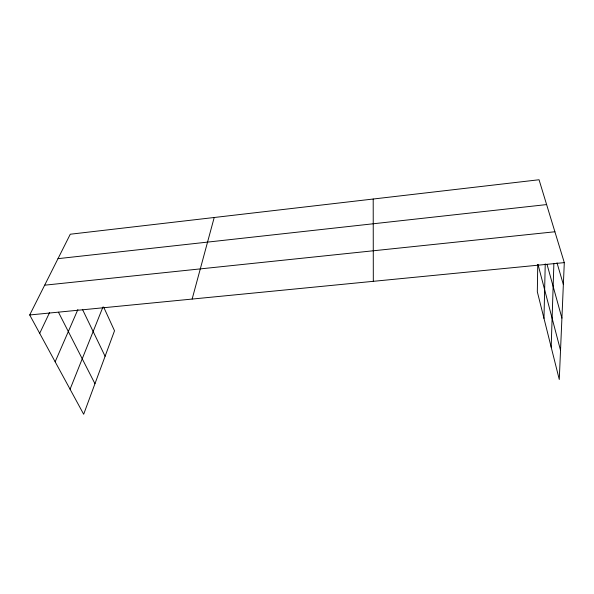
<?xml version="1.0" encoding="UTF-8"?>
<svg xmlns="http://www.w3.org/2000/svg" width="594" height="594" viewBox="0 0 594 594"><rect width="100%" height="100%" fill="white"/><g stroke="black" fill="none" stroke-linecap="round" stroke-linejoin="round"><path stroke-width="0.89" d="M537.748 264.419L537.325 291.788L559.273 379.477L564.3 262.622L539.048 179.752L70.278 234.222L29.7 314.969L83.672 414.248L114.516 330.784L103.638 307.031M543.978 318.354L545.24 263.855M551.18 347.156L553.883 263.402M192.137 299.064L214.211 217.493M70.07 389.233L102.925 307.053M55.153 361.783L77.888 309.548M39.694 333.36L49.592 312.533M57.997 258.665L546.614 204.581M44.669 285.187L554.9 231.764M29.7 314.969L564.3 262.622M58.464 312.221L94.951 383.717M82.469 309.392L105.093 356.281M557.001 262.823L563.357 284.519M547.067 264.456L561.909 318.132M537.986 264.382L560.528 350.341M373.203 199.02L373.314 281.326"/></g></svg>
